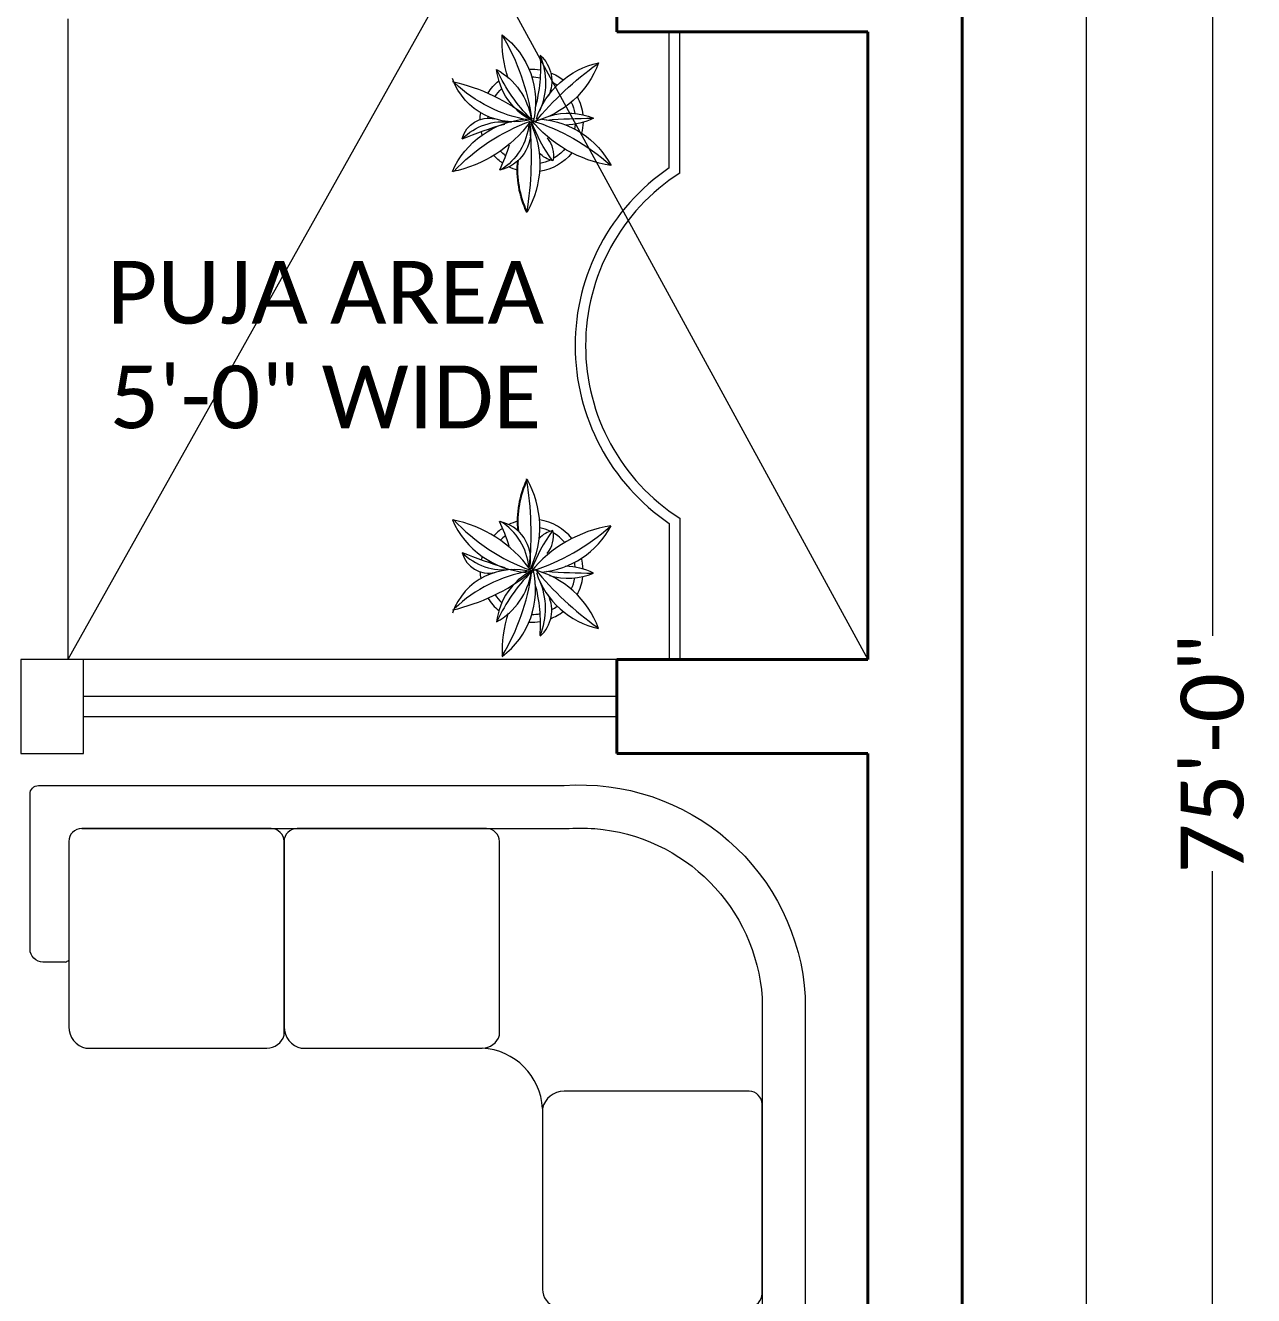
# Model space of a CAD drawing. Extents: x -454308 to 890911, y -14103 to 1343694.
# Drawn here: x 199748.6 to 199866, y 658714.3 to 658835.8 of the extents above; entities that cross this region are included whole.
import ezdxf
from ezdxf.lldxf.tags import DXFTag

# ---------------------------------------------------------------- set-up
doc = ezdxf.new("R2010")
doc.units = 0
doc.header["$MEASUREMENT"] = 0
doc.header["$PDMODE"] = 32
doc.linetypes.add('0', pattern=[0])
doc.linetypes.add('DOT2', pattern=[3.175, 0, -3.175])
for name, color, linetype, lineweight in [('AR- Dim', 159, 'Continuous', 9), ('AR-FUR', 11, 'Continuous', 9), ('AR-GLASS', 4, 'Continuous', 13), ('AR-Plants', 72, '0', 9), ('AR-Projection', 210, 'DASHED2', 15), ('AR-TEXT', 163, 'Continuous', 9), ('AR-WALL', 1, 'Continuous', 40), ('AR-Wood Part.', 32, 'Continuous', 20)]:
    doc.layers.add(name, color=color, linetype=linetype, lineweight=lineweight)
doc.layers.add('VATDUNG', color=9, linetype='Continuous')
doc.styles.add('AA_06.0', font='CANDARA.TTF', dxfattribs={"height": 6})
tags = doc.linetypes.add('DASHED2', pattern=[0.375, 0.25, -0.125]).pattern_tags.tags
tags[6:7] = [DXFTag(74, 4), DXFTag(75, 0), DXFTag(340, '0'), DXFTag(46, 1.0), DXFTag(50, 0.0), DXFTag(44, 0.0), DXFTag(45, 0.0)]
tags[4:5] = [DXFTag(74, 4), DXFTag(75, 0), DXFTag(340, '0'), DXFTag(46, 1.0), DXFTag(50, 0.0), DXFTag(44, 0.0), DXFTag(45, 0.0)]
doc.dimstyles.new('AA_06.0', dxfattribs={"dimtxt": 6, "dimasz": 3.5, "dimexe": 0.18, "dimexo": 0.0625, "dimgap": 0.09, "dimtad": 0, "dimzin": 1, "dimdsep": 46, "dimlunit": 4, "dimtxsty": 'AA_06.0', "dimblk": 'DIM ARROW', "dimcen": 0.09, "dimclrd": 4, "dimclre": 256, "dimadec": 0, "dimazin": 0, "dimtfac": 1, "dimtofl": 0, "dimtmove": 0, "dimatfit": 3, "dimfxl": 1, "dimtolj": 1, "dimtzin": 0, "dimlwd": -1, "dimarcsym": 0})

# ---------------------------------------------------------------- blocks, each defined once
blk = doc.blocks.new('L-SHAPE SOFA 1')
for points in [[(-66.6, 31.71), (-68.76, 31.71, -0.414214), (-70, 32.94), (-70, 47.76, -0.414214), (-69.18, 48.59), (-18.94, 48.59, -0.417206), (4.12, 28.41), (4.12, -65.88, -0.414214), (2.88, -67.12), (-11.53, -67.12, -0.162278), (-12.76, -66.71), (-12.76, -64.24)], [(-65.06, 44.47), (-18.79, 44.47, -0.039865), (-16.01, 44.47)], [(-16.01, 44.47, -0.371492), (0, 28.28), (0, -61.76)]]:
    blk.add_lwpolyline(points, format="xyb")
for points in [[(-46.94, 44.47), (-65.06, 44.47, 0.414214), (-66.29, 43.24), (-66.29, 25.53, 0.350781), (-64.65, 23.47), (-47.35, 23.47, 0.333333), (-45.71, 24.71), (-45.71, 43.24, 0.414214)], [(-26.35, 44.47), (-44.47, 44.47, 0.414214), (-45.71, 43.24), (-45.71, 25.53, 0.350781), (-44.06, 23.47), (-26.76, 23.47, 0.333333), (-25.12, 24.71), (-25.12, 43.24, 0.414214)], [(0, 0), (0, 18.12, 0.414214), (-1.24, 19.35), (-18.94, 19.35, 0.350781), (-21, 17.71), (-21, 0.41, 0.333333), (-19.76, -1.24), (-1.24, -1.24, 0.414214)], [(0, -2.47), (0, -20.59, -0.414214), (-1.24, -21.82), (-18.94, -21.82, -0.350781), (-21, -20.18), (-21, -2.88, -0.333333), (-19.76, -1.24), (-1.24, -1.24, -0.414214)], [(0, -41.18), (0, -23.06, 0.414214), (-1.24, -21.82), (-18.94, -21.82, 0.350781), (-21, -23.47), (-21, -40.76, 0.333333), (-19.76, -42.41), (-1.24, -42.41, 0.414214)], [(0, -43.65), (0, -63, -0.414214), (-1.24, -64.24), (-18.94, -64.24, -0.350781), (-21, -62.59), (-21, -44.06, -0.333333), (-19.76, -42.41), (-1.24, -42.41, -0.414214)]]:
    blk.add_lwpolyline(points, format="xyb", close=True)
blk.add_lwpolyline([(-65.88, 44.16), (-65.88, 44.16)])
for centre, radius, start, end in [((-67.04, 32.79), 1.17, 291.8436, 309.6505), ((-27.06, 17.41), 6.06, 2.7526, 87.2474)]:
    blk.add_arc(centre, radius, start, end)
blk = doc.blocks.new('PLANT 3')
for centre, radius, start, end in [((7.37, 5.52), 10.74, 127.0526, 193.6397), ((25.53, -0.67), 28.68, 149.2774, 171.9041), ((-15.42, 13.58), 16.33, 342.1417, 1.7778), ((-0.94, 8.16), 4.48, 131.9837, 205.4724), ((4.26, 7.96), 8.9, 157.16, 204.0107), ((16.23, 9.98), 20.22, 175.9263, 194.9396), ((-0.15, 14.58), 11.95, 199.8532, 255.8716), ((-13.67, 0.01), 10.75, 18.2679, 77.7577), ((-35.11, -23.08), 41.09, 39.2618, 54.5536), ((-0.58, 11.29), 8.29, 252.5643, 340.5658), ((-6.78, 10.62), 8.44, 297.6391, 353.4927), ((5.75, 2.08), 8.64, 118.6711, 171.4448), ((-18.21, 18.63), 21.73, 315.3527, 335.2401), ((12.74, -16.02), 24.78, 102.8236, 128.4584), ((-5.5, 20.94), 17.98, 279.6289, 313.8517), ((-3.06, -7.85), 11.24, 95.3509, 151.9516), ((-15.42, 13.58), 16.33, 278.611, 320.85), ((-7.56, -4.02), 8.12, 72.6029, 113.2685), ((-6.78, 11.87), 9.32, 244.7044, 267.5626), ((-10.51, -69.78), 73.22, 85.498, 90.09), ((-3.06, -7.85), 11.24, 23.5569, 85.5927), ((2.6, -0.08), 3.53, 15.6467, 102.6443), ((5.46, -23.28), 27.73, 107.6158, 131.4255), ((-22.19, 10.23), 20.64, 323.9758, 339.4862), ((8.44, -2.39), 12.34, 154.191, 209.7589), ((38.33, -1.6), 41.13, 173.8852, 189.76), ((2.22, 1.7), 4.95, 169.0123, 258.5733), ((-11.06, -20.34), 24.85, 43.0584, 70.3682), ((10.39, 12.48), 16.15, 216.0101, 258.7514), ((-13.63, -3.15), 12.56, 28.0633, 29.2303), ((5.14, 3.35), 7.66, 184.8141, 238.0945), ((0.77, -4.31), 7.32, 44.3745, 98.3611), ((-14.66, -49.27), 54.17, 67.585, 73.6645), ((-2.06, -1.3), 3.58, 141.0444, 190.8834), ((-6.35, 1.4), 3.47, 283.0214, 317.1626), ((23.85, 7.54), 25.01, 197.5499, 205.3147)]:
    blk.add_arc(centre, radius, start, end)
at = {"color": 2, "ltscale": 0.1}
for radius, start, end in [(6.57, 86.9872, 99.8833), (6.57, 111.6678, 127.7231), (5.57, 90.1935, 101.2273), (6.57, 60.3652, 61.9079), (6.57, 32.0517, 50.6005), (5.57, 117.3768, 125.8298), (5.57, 33.3174, 46.9625), (6.57, 152.2825, 173.4798), (5.57, 155.1195, 170.5384), (5.57, 3.1543, 5.4027), (6.57, 1.1049, 8.7961), (6.57, 181.8793, 194.1603), (5.57, 184.6823, 191.0906), (5.57, 346.8345, 348.8668), (6.57, 343.7647, 347.6452), (6.57, 218.6775, 261.2305), (5.57, 220.4633, 240.3482), (5.57, 306.5579, 315.6855), (6.57, 304.2989, 317.3923), (5.57, 244.558, 259.2489), (5.57, 288.2948, 289.9064), (6.57, 285.7982, 296.248)]:
    blk.add_arc((-2.86, 3.15), radius, start, end, dxfattribs=at)
at = {"layer": 'VATDUNG', "color": 35}
blk.add_arc((-13.63, -3.15), 12.56, 334.7196, 5.6674, dxfattribs=at)
blk = doc.blocks.new('DIM ARROW')
at = {"color": 3, "ltscale": 0.1}
for p, q in [((-0.354, -0.354), (0.354, 0.354)), ((0, 0.5), (0, -0.5)), ((-0.5, 0), (0.5, 0))]:
    blk.add_line(p, q, dxfattribs=at)
blk = doc.blocks.new('*D558')
at = {"layer": 'AR- Dim', "linetype": 'DOT2', "lineweight": -2, "ltscale": 0.00125}
for p, q in [((199838.19, 659216.2), (199850.21, 659216.2)), ((199838.19, 658577.14), (199850.21, 658577.14))]:
    blk.add_line(p, q, dxfattribs=at)
at = {"layer": 'AR- Dim', "color": 4, "ltscale": 0.00125}
for p, q in [((199850.03, 659212.7), (199850.03, 658907.56)), ((199850.03, 658580.64), (199850.03, 658885.77))]:
    blk.add_line(p, q, dxfattribs=at)
at = {"layer": 'DEFPOINTS', "color": 0, "lineweight": 30, "ltscale": 0.00125}
for p in [(199838.13, 659216.2), (199850.03, 659216.2), (199838.13, 658577.14)]:
    blk.add_point(p, dxfattribs=at)
at = {"layer": 'AR- Dim', "color": 4, "ltscale": 0.00125, "xscale": 3.5, "yscale": 3.5, "zscale": 3.5}
for p, rotation in [((199850.03, 659216.2), 90), ((199850.03, 658577.14), 270)]:
    blk.add_blockref('DIM ARROW', p, dxfattribs=dict(at, rotation=rotation))
at = {"layer": 'AR- Dim', "color": 0, "ltscale": 0.00125, "insert": (199850.03, 658896.67), "char_height": 6, "attachment_point": 5, "rotation": 90, "style": 'AA_06.0'}
blk.add_mtext('\\A1;53\'-3"', dxfattribs=at)
blk = doc.blocks.new('*D559')
at = {"layer": 'AR- Dim', "linetype": 'DOT2', "lineweight": -2, "ltscale": 0.00125}
for p, q in [((199850.09, 659216.14), (199862.25, 659216.14)), ((199850.09, 658316.14), (199862.25, 658316.14))]:
    blk.add_line(p, q, dxfattribs=at)
at = {"layer": 'AR- Dim', "color": 4, "ltscale": 0.00125}
for p, q in [((199862.07, 659212.64), (199862.07, 658777.38)), ((199862.07, 658319.64), (199862.07, 658754.89))]:
    blk.add_line(p, q, dxfattribs=at)
at = {"layer": 'DEFPOINTS', "color": 0, "lineweight": 30, "ltscale": 0.00125}
for p in [(199850.03, 659216.14), (199850.03, 658316.14), (199862.07, 658316.14)]:
    blk.add_point(p, dxfattribs=at)
at = {"layer": 'AR- Dim', "color": 4, "ltscale": 0.00125, "xscale": 3.5, "yscale": 3.5, "zscale": 3.5}
for p, rotation in [((199862.07, 659216.14), 90), ((199862.07, 658316.14), 270)]:
    blk.add_blockref('DIM ARROW', p, dxfattribs=dict(at, rotation=rotation))
at = {"layer": 'AR- Dim', "color": 0, "ltscale": 0.00125, "insert": (199862.07, 658766.14), "char_height": 6, "attachment_point": 5, "rotation": 90, "style": 'AA_06.0'}
blk.add_mtext('\\A1;75\'-0"', dxfattribs=at)

msp = doc.modelspace()

# ---------------------------------------------------------------- linework, layer by layer
at = {"layer": 'AR-FUR', "ltscale": 0.1}
for p, q in [((199810.131, 658822.129), (199810.131, 658835.135)), ((199811.131, 658821.635), (199811.131, 658835.135)), ((199810.131, 658788.142), (199810.131, 658775.135)), ((199811.131, 658788.635), (199811.131, 658775.135))]:
    msp.add_line(p, q, dxfattribs=at)
for centre, radius, start, end in [((199821.674, 658805.135), 20.543, 124.18662, 235.81338), ((199821.756, 658805.135), 19.625, 122.77908, 237.22092)]:
    msp.add_arc(centre, radius, start, end, dxfattribs=at)
at = {"layer": 'AR-GLASS', "ltscale": 0.1}
msp.add_lwpolyline([(199754.131, 658771.635), (199805.131, 658771.635), (199805.131, 658769.635), (199754.131, 658769.635)], close=True, dxfattribs=at)
at = {"layer": 'AR-Projection', "ltscale": 0.05}
for p, q in [((199829.131, 658911.635), (199752.631, 658775.135)), ((199754.631, 658911.635), (199829.131, 658775.135)), ((199752.631, 658836.385), (199752.631, 658775.135)), ((199805.131, 658775.135), (199752.631, 658775.135))]:
    msp.add_line(p, q, dxfattribs=at)
at = {"layer": 'AR-WALL', "ltscale": 3}
for p, q in [((199838.131, 659216.135), (199838.131, 658577.135)), ((199805.131, 658839.635), (199805.131, 658835.135)), ((199829.131, 658835.135), (199805.131, 658835.135)), ((199829.131, 658835.135), (199829.131, 658775.135)), ((199829.131, 658766.135), (199829.131, 658586.135))]:
    msp.add_line(p, q, dxfattribs=at)
at = {"layer": 'AR-WALL', "ltscale": 0.1}
for p, q in [((199829.131, 658775.135), (199805.131, 658775.135)), ((199805.131, 658775.135), (199805.131, 658766.135)), ((199829.131, 658766.135), (199805.131, 658766.135))]:
    msp.add_line(p, q, dxfattribs=at)
at = {"layer": 'AR-Wood Part.', "ltscale": 0.1}
msp.add_lwpolyline([(199748.131, 658766.135), (199754.131, 658766.135), (199754.131, 658775.135), (199748.131, 658775.135)], close=True, dxfattribs=at)

# ---------------------------------------------------------------- block references
at = {"layer": 'AR-FUR'}
msp.add_blockref('L-SHAPE SOFA 1', (199819.013, 658714.492), dxfattribs=at)
at = {"layer": 'AR-Plants', "xscale": -0.749999999992724, "yscale": 0.749999999992724, "zscale": 0.749999999992724}
msp.add_blockref('PLANT 3', (199794.828, 658824.297), dxfattribs=at)
at = {"layer": 'AR-Plants', "xscale": 0.749999999992724, "yscale": 0.749999999992724, "zscale": 0.749999999992724, "rotation": 180}
msp.add_blockref('PLANT 3', (199794.828, 658785.974), dxfattribs=at)

# ---------------------------------------------------------------- texts
at = {"layer": 'AR-TEXT', "insert": (199777.258, 658813.239), "char_height": 6, "width": 97.77399, "attachment_point": 2, "style": 'AA_06.0'}
msp.add_mtext('\\A1;PUJA AREA\\P5\'-0" WIDE', dxfattribs=at)

# ---------------------------------------------------------------- dimensions: what is measured, and where the dimension line sits
at = {"layer": 'AR- Dim', "ltscale": 0.00125}
for base, p1, p2, picture, middle in [((199850.031, 659216.198), (199838.131, 658577.135), (199838.131, 659216.198), '*D558', (199850.031, 658896.667)), ((199862.066, 658316.135), (199850.031, 659216.135), (199850.031, 658316.135), '*D559', (199862.066, 658766.135))]:
    dim = msp.add_linear_dim(base=base, p1=p1, p2=p2, angle=90, dimstyle='AA_06.0', dxfattribs=at)
    dim.commit()
    dim.dimension.update_dxf_attribs({"geometry": picture, "text_midpoint": middle})

doc.saveas('drawing.dxf')
